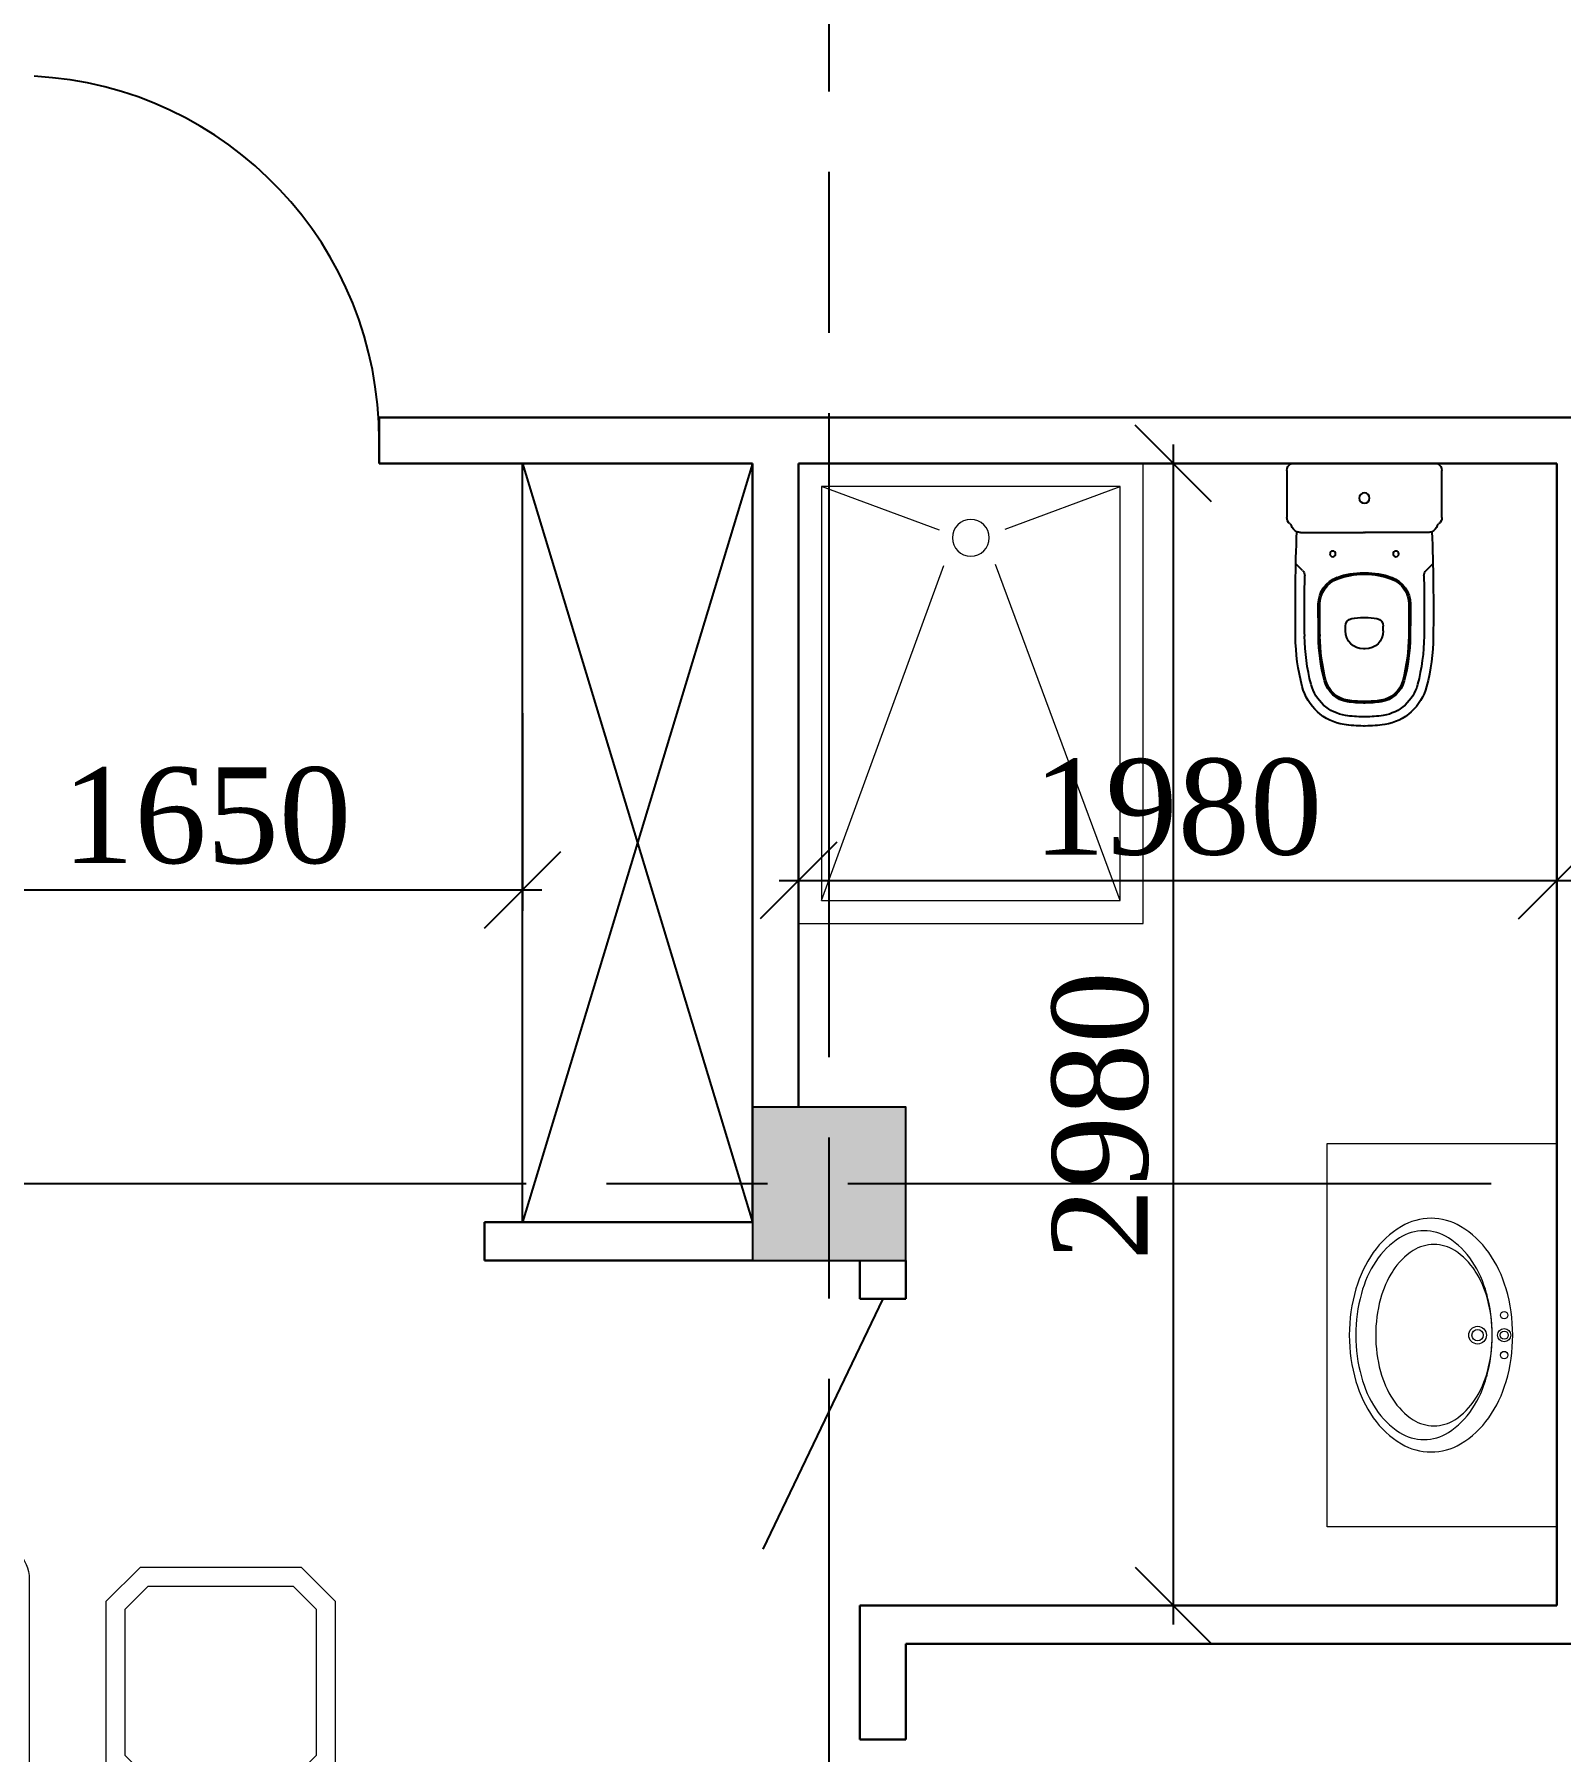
# Model space of a CAD drawing. Header units: inches. Extents: x 2870606 to 3671143, y -733551 to -473558.
# Drawn here: x 3417771 to 3421755, y -513905 to -509423 of the extents above; entities that cross this region are included whole.
import ezdxf

# ---------------------------------------------------------------- set-up
doc = ezdxf.new("R2010")
doc.units = ezdxf.units.IN
doc.header["$MEASUREMENT"] = 0
doc.linetypes.add('ACAD_ISO08W100', pattern=[36, 24, -3, 6, -3])
doc.layers.add('_0', color=7, linetype='Continuous', lineweight=25)
doc.layers.add('SANFURN', color=140, linetype='Continuous')
doc.layers.add('МЕБЕЛИРОВКА', color=7, linetype='Continuous')
doc.styles.add('J~stule', font='dutch.ttf')
doc.dimstyles.new('J~style', dxfattribs={"dimscale": 100, "dimtxt": 2.5, "dimasz": 2, "dimexe": 0.55, "dimexo": 0.725, "dimtad": 1, "dimdec": 0, "dimdsep": 46, "dimtxsty": 'J~stule', "dimblk": 'OBLIQUE', "dimcen": 2, "dimdle": 0.5, "dimadec": 0, "dimazin": 0, "dimtfac": 1, "dimtdec": 0, "dimtmove": 0, "dimatfit": 3, "dimfxl": 1, "dimarcsym": 0})

# ---------------------------------------------------------------- blocks, each defined once
blk = doc.blocks.new('uouyotyolt')
at = {"layer": 'SANFURN', "lineweight": 15}
for p, q in [((2860162.5, 280610.8), (2860049, 280918.8)), ((2861129, 280918.8), (2860255.1, 280599.2)), ((2861129, 280138.8), (2860252.6, 280464.1)), ((2860160.6, 280439.1), (2860049, 280138.8))]:
    blk.add_line(p, q, dxfattribs=at)
for points in [[(2859989, 280078.8), (2859989, 280978.8), (2861189, 280978.8), (2861189, 280078.8)], [(2860049, 280138.8), (2860049, 280918.8), (2861129, 280918.8), (2861129, 280138.8)]]:
    blk.add_lwpolyline(points, close=True, dxfattribs=at)
blk.add_circle((2860182.8, 280528.8), 48, dxfattribs=at)
blk = doc.blocks.new('cu')
at = {"layer": '_0'}
for p, q in [((0, 0), (0, 186.3)), ((18.2, 200), (141, 200)), ((180, 164), (180, 0)), ((279, 158.9), (261.5, 176.4)), ((437, 47), (424.3, 47)), ((0, -2.5), (0, 0)), ((180, -2.5), (180, 0)), ((0, -5), (0, -2.5)), ((0, -191.3), (0, -5)), ((180, -2.5), (180, -5)), ((180, -169), (180, -5)), ((437, -52), (424.3, -52)), ((279, -163.9), (261.5, -181.4)), ((141, -205), (18.2, -205))]:
    blk.add_line(p, q, dxfattribs=at)
for centre, radius in [((236, 80), 7.5), ((90.2, -2.5), 13.5), ((90.2, -2.5), 13.5), ((236, -85), 7.5)]:
    blk.add_circle(centre, radius, dxfattribs=at)
for centre, radius, start, end in [((8, 186.3), 8, 155.2115, 180), ((18.2, 180), 20, 90, 150.9831), ((141, 181), 19, 34.9372, 90), ((164.8, 197.6), 10, 214.9372, 253.7848), ((155, 164), 25, 23.3776, 73.7848), ((383, -5322.3), 5500, 89.2905, 92.1362), ((155, 164), 25, 360, 23.3776), ((293.1, 173), 20, 225, 270.9364), ((383, -5322.3), 5476, 89.2905, 90.9364), ((444.2, -372.6), 526, 75.4605, 89.2905), ((444.2, -372.6), 550, 75.4605, 89.2905), ((548.7, 30), 110, 8.8162, 75.4605), ((548.7, 30), 134, 8.8162, 75.4605), ((367.5, 42.7), 75, 90.1648, 160.016), ((367.5, 42.7), 71, 90.1648, 160.016), ((383, -5322.3), 5440, 89.2905, 90.1648), ((383, -5322.3), 5436, 89.2905, 90.1648), ((444.2, -372.6), 490, 75.4605, 89.2905), ((444.2, -372.6), 486, 75.4605, 89.2905), ((548.7, 30), 70, 8.8162, 75.4605), ((548.7, 30), 74, 8.8162, 75.4605), ((485, 0), 200, 160.016, 180), ((485, 0), 196, 160.016, 180), ((424.3, 27), 20, 90, 170.2849), ((437, 0), 47, 0, 90), ((355, 0), 306, 0, 8.8162), ((355, 0), 330, 0, 8.8162), ((485, 0), 200, 180, 180.7162), ((485, 0), 196, 180, 180.7308), ((582, 0), 180, 170.2849, 180), ((437, 0), 47, 356.9509, 0), ((355, 0), 266, 0, 8.8162), ((355, 0), 266, 359.4615, 0), ((355, 0), 270, 0, 8.8162), ((355, 0), 270, 359.4695, 0), ((355, 0), 306, 359.5319, 0), ((485, -5), 200, 179.2838, 180), ((485, -5), 200, 180, 199.984), ((485, -5), 196, 179.2692, 180), ((485, -5), 196, 180, 199.984), ((582, 0), 180, 180, 180.7958), ((582, -5), 180, 179.2042, 180), ((582, -5), 180, 180, 189.7151), ((424.3, -32), 20, 189.7151, 270), ((437, -5), 47, 270, 0), ((437, -5), 47, 0, 3.0491), ((355, -5), 266, 351.1838, 0), ((355, -5), 266, 0, 0.5385), ((355, -5), 270, 351.1838, 0), ((355, -5), 270, 0, 0.5305), ((355, -5), 306, 351.1838, 0), ((355, -5), 306, 0, 0.4681), ((355, -5), 330, 351.1838, 0), ((355, 0), 330, 359.5659, 0), ((355, -5), 330, 0, 0.4341), ((367.5, -47.7), 75, 199.984, 269.8352), ((367.5, -47.7), 71, 199.984, 269.8352), ((548.7, -35), 70, 284.5395, 351.1838), ((548.7, -35), 74, 284.5395, 351.1838), ((548.7, -35), 110, 284.5395, 351.1838), ((548.7, -35), 134, 284.5395, 351.1838), ((383, 5317.3), 5436, 269.8352, 270.7095), ((383, 5317.3), 5440, 269.8352, 270.7095), ((444.2, 367.6), 486, 270.7095, 284.5395), ((444.2, 367.6), 490, 270.7095, 284.5395), ((155, -169), 25, 286.2152, 336.6224), ((155, -169), 25, 336.6224, 0), ((383, 5317.3), 5500, 267.8638, 270.7095), ((293.1, -178), 20, 89.0636, 135), ((383, 5317.3), 5476, 269.0636, 270.7095), ((444.2, 367.6), 526, 270.7095, 284.5395), ((444.2, 367.6), 550, 270.7095, 284.5395), ((8, -191.3), 8, 180, 204.7885), ((18.2, -185), 20, 209.0169, 270), ((141, -186), 19, 270, 325.0628), ((164.8, -202.6), 10, 106.2152, 145.0628)]:
    blk.add_arc(centre, radius, start, end, dxfattribs=at)
blk = doc.blocks.new('ITYIR6')
at = {"lineweight": 13, "elevation": -58.9}
blk.add_lwpolyline([(2899772.1, 225462.1), (2899772.1, 224862.1), (2898772.1, 224862.1), (2898772.1, 225462.1)], dxfattribs=at)
at = {"lineweight": 13}
for centre, radius in [((2899272.1, 225324.7, -58.9), 17.3), ((2899219.9, 225324.7, -58.9), 9.72), ((2899272.1, 225324.7, -58.9), 10.5), ((2899324.1, 225324.7, -58.9), 9.72), ((2899272.1, 225255.3, -58.9), 23.1), ((2899272.1, 225255.3, -58.9), 14.7)]:
    blk.add_circle(centre, radius, dxfattribs=at)
for centre, radius, start, end in [((2899272.1, 224912.8, -58.9), 434.2, 90, 106.1623), ((2899272.1, 224912.8, -58.9), 434.2, 73.8377, 90), ((2899240.6, 225021.4, -58.9), 321.1, 106.1623, 124.9793), ((2899272.1, 224878, -58.9), 415.4, 90, 105.1466), ((2899272.1, 224926.1, -58.9), 367.3, 90, 104.9001), ((2899272.1, 224926.1, -58.9), 367.3, 75.0999, 90), ((2899272.1, 224878, -58.9), 415.4, 74.8534, 90), ((2899303.6, 225021.4, -58.9), 321.1, 55.0207, 73.8377), ((2899192.5, 225090.2, -58.9), 237.1, 124.9793, 149.3739), ((2899200.8, 225099.1, -58.9), 177.9, 122.7157, 147.1854), ((2899240.4, 224994.9, -58.9), 294.2, 105.1466, 123.1651), ((2899243.9, 225032.2, -58.9), 257.5, 104.9001, 122.7157), ((2899300.3, 225032.2, -58.9), 257.5, 57.2843, 75.0999), ((2899303.7, 224994.9, -58.9), 294.2, 56.8349, 74.8534), ((2899343.3, 225099.1, -58.9), 177.9, 32.8146, 57.2843), ((2899351.7, 225090.2, -58.9), 237.1, 30.6261, 55.0207), ((2899119, 225133.7, -58.9), 151.8, 149.3739, 180), ((2899192.1, 225068.8, -58.9), 205.9, 123.1651, 147.6324), ((2899352, 225068.8, -58.9), 205.9, 32.3676, 56.8349), ((2899425.1, 225133.7, -58.9), 151.8, 0, 30.6261), ((2899118.7, 225115.4, -58.9), 119, 147.6324, 180), ((2899135.5, 225141.3, -58.9), 100.1, 147.1854, 180), ((2899408.7, 225141.3, -58.9), 100.1, 0, 32.8146), ((2899425.4, 225115.4, -58.9), 119, 0, 32.3676), ((2899119, 225133.7, -58.9), 151.8, 180, 210.6261), ((2899118.7, 225115.4, -58.9), 119, 180, 212.3676), ((2899135.5, 225141.3, -58.9), 100.1, 180, 212.8146), ((2899408.7, 225141.3, -58.9), 100.1, 327.1854, 0), ((2899425.4, 225115.4, -58.9), 119, 327.6324, 0), ((2899425.1, 225133.7, -58.9), 151.8, 329.3739, 0), ((2899200.8, 225183.4, -58.9), 177.9, 212.8146, 237.2843), ((2899343.3, 225183.4, -58.9), 177.9, 302.7157, 327.1854), ((2899192.5, 225177.2, -58.9), 237.1, 210.6261, 235.0207), ((2899192.1, 225161.9, -58.9), 205.9, 212.3676, 236.8349), ((2899243.9, 225250.4, -58.9), 257.5, 237.2843, 255.0999), ((2899300.3, 225250.4, -58.9), 257.5, 284.9001, 302.7157), ((2899352, 225161.9, -58.9), 205.9, 303.1651, 327.6324), ((2899351.7, 225177.2, -58.9), 237.1, 304.9793, 329.3739), ((2899240.6, 225246, -58.9), 321.1, 235.0207, 253.8377), ((2899240.4, 225235.8, -58.9), 294.2, 236.8349, 254.8534), ((2899272.1, 225356.5, -58.9), 367.3, 255.0999, 270), ((2899272.1, 225356.5, -58.9), 367.3, 270, 284.9001), ((2899303.7, 225235.8, -58.9), 294.2, 285.1466, 303.1651), ((2899303.6, 225246, -58.9), 321.1, 286.1623, 304.9793), ((2899272.1, 225354.6, -58.9), 434.2, 253.8377, 270), ((2899272.1, 225352.7, -58.9), 415.4, 254.8534, 270), ((2899272.1, 225352.7, -58.9), 415.4, 270, 285.1466), ((2899272.1, 225354.6, -58.9), 434.2, 270, 286.1623)]:
    blk.add_arc(centre, radius, start, end, dxfattribs=at)
blk = doc.blocks.new('ydyyd')
at = {"layer": 'МЕБЕЛИРОВКА', "lineweight": 13}
for p, q in [((731232.4, 155065), (730612.4, 155065)), ((730582.4, 154995), (730582.4, 155035)), ((731202.4, 154965), (730612.4, 154965)), ((731232.4, 153965), (731232.4, 154935)), ((731332.4, 153965), (731332.4, 154965)), ((730632.4, 154345), (730632.4, 154885)), ((731182.4, 154915), (730662.4, 154915)), ((731182.4, 154315), (731182.4, 154915)), ((729032.4, 154266.6), (729161.7, 154395.9)), ((729161.7, 154395.9), (730003.1, 154395.9)), ((730003.1, 154395.9), (730132.4, 154266.6)), ((729082.4, 154245.9), (729182.4, 154345.9)), ((729182.4, 154345.9), (729982.4, 154345.9)), ((729982.4, 154345.9), (730082.4, 154245.9)), ((731182.4, 154315), (730662.4, 154315)), ((729032.4, 153425.2), (729032.4, 154266.6)), ((730132.4, 154266.6), (730132.4, 153425.2)), ((731182.4, 154265), (730662.4, 154265)), ((731182.4, 153965), (731182.4, 154265)), ((729082.4, 153445.9), (729082.4, 154245.9)), ((730082.4, 154245.9), (730082.4, 153445.9)), ((730632.4, 153965), (730632.4, 154235)), ((730632.4, 153965), (730632.4, 153695)), ((731182.4, 153965), (731182.4, 153665)), ((731232.4, 153965), (731232.4, 152995)), ((731332.4, 153965), (731332.4, 152965)), ((731182.4, 153665), (730662.4, 153665)), ((731182.4, 153615), (730662.4, 153615)), ((731182.4, 153615), (731182.4, 153015)), ((730632.4, 153585), (730632.4, 153045)), ((729161.7, 153295.9), (729032.4, 153425.2)), ((729182.4, 153345.9), (729082.4, 153445.9)), ((729982.4, 153345.9), (730082.4, 153445.9)), ((730003.1, 153295.9), (730132.4, 153425.2)), ((729982.4, 153345.9), (729182.4, 153345.9)), ((730003.1, 153295.9), (729161.7, 153295.9)), ((731182.4, 153015), (730662.4, 153015)), ((731202.4, 152965), (730612.4, 152965)), ((730582.4, 152935), (730582.4, 152895)), ((731232.4, 152865), (730612.4, 152865)), ((728848.9, 152745.9), (728808.9, 152745.9)), ((730258.9, 152745.9), (730298.9, 152745.9)), ((728778.9, 152095.9), (728778.9, 152715.9)), ((728878.9, 152125.9), (728878.9, 152715.9)), ((729498.9, 152695.9), (728958.9, 152695.9)), ((729608.9, 152695.9), (730148.9, 152695.9)), ((730228.9, 152125.9), (730228.9, 152715.9)), ((730328.9, 152095.9), (730328.9, 152715.9)), ((728928.9, 152145.9), (728928.9, 152665.9)), ((729528.9, 152145.9), (729528.9, 152665.9)), ((729578.9, 152145.9), (729578.9, 152665.9)), ((730178.9, 152145.9), (730178.9, 152665.9)), ((730618.2, 152665), (730528.9, 152575.7)), ((730618.2, 152665), (731039.6, 152665)), ((731039.6, 152665), (731128.9, 152575.7)), ((730638.9, 152615), (730578.9, 152555)), ((730638.9, 152615), (731018.9, 152615)), ((731018.9, 152615), (731078.9, 152555)), ((730528.9, 152154.3), (730528.9, 152575.7)), ((730578.9, 152175), (730578.9, 152555)), ((731078.9, 152555), (731078.9, 152175)), ((731128.9, 152575.7), (731128.9, 152154.3)), ((730528.9, 152154.3), (730618.2, 152065)), ((730578.9, 152175), (730638.9, 152115)), ((731018.9, 152115), (731078.9, 152175)), ((731039.6, 152065), (731128.9, 152154.3)), ((729528.9, 152145.9), (728928.9, 152145.9)), ((729578.9, 152145.9), (730178.9, 152145.9)), ((731018.9, 152115), (730638.9, 152115)), ((729553.9, 152095.9), (728908.9, 152095.9)), ((729553.9, 152095.9), (730198.9, 152095.9)), ((731039.6, 152065), (730618.2, 152065)), ((729553.9, 151995.9), (728878.9, 151995.9)), ((729553.9, 151995.9), (730228.9, 151995.9))]:
    blk.add_line(p, q, dxfattribs=at)
for centre, radius, start, end in [((730612.4, 155035), 30, 90, 180), ((731232.4, 154965), 100, 0, 90), ((730612.4, 154995), 30, 180, 270), ((731202.4, 154935), 30, 0, 90), ((730662.4, 154885), 30, 90, 180), ((730662.4, 154345), 30, 180, 270), ((730662.4, 154235), 30, 90, 180), ((730662.4, 153695), 30, 180, 270), ((730662.4, 153585), 30, 90, 180), ((730662.4, 153045), 30, 180, 270), ((730612.4, 152935), 30, 90, 180), ((731202.4, 152995), 30, 270, 0), ((731232.4, 152965), 100, 270, 0), ((730612.4, 152895), 30, 180, 270), ((728808.9, 152715.9), 30, 90, 180), ((728848.9, 152715.9), 30, 0, 90), ((730258.9, 152715.9), 30, 90, 180), ((730298.9, 152715.9), 30, 0, 90), ((728958.9, 152665.9), 30, 90, 180), ((729498.9, 152665.9), 30, 0, 90), ((729608.9, 152665.9), 30, 90, 180), ((730148.9, 152665.9), 30, 0, 90), ((728908.9, 152125.9), 30, 180, 270), ((730198.9, 152125.9), 30, 270, 0), ((728878.9, 152095.9), 100, 180, 270), ((730228.9, 152095.9), 100, 270, 0)]:
    blk.add_arc(centre, radius, start, end, dxfattribs=at)
blk = doc.blocks.new('_Oblique')
at = {"color": 0, "linetype": 'ByBlock', "lineweight": -2}
blk.add_line((-0.5, -0.5), (0.5, 0.5), dxfattribs=at)
blk = doc.blocks.new('*D683')
at = {"color": 0, "lineweight": -2, "transparency": 16777216}
for p, q in [((3419765.4, -511385.6), (3419765.4, -511686.6)), ((3421745.4, -511385.6), (3421745.4, -511686.6)), ((3419715.4, -511631.6), (3421795.4, -511631.6))]:
    blk.add_line(p, q, dxfattribs=at)
at = {"layer": 'Defpoints', "color": 0, "lineweight": 35, "transparency": 16777216}
for p in [(3419765.4, -511313.1), (3421745.4, -511313.1), (3421745.4, -511631.6)]:
    blk.add_point(p, dxfattribs=at)
at = {"color": 0, "lineweight": -2, "transparency": 16777216, "xscale": 200, "yscale": 200, "zscale": 200, "rotation": 180}
blk.add_blockref('_Oblique', (3419765.4, -511631.6), dxfattribs=at)
at = {"color": 0, "lineweight": -2, "transparency": 16777216, "xscale": 200, "yscale": 200, "zscale": 200}
blk.add_blockref('_Oblique', (3421745.4, -511631.6), dxfattribs=at)
at = {"color": 0, "transparency": 16777216, "insert": (3420755.4, -511440.6), "char_height": 250, "attachment_point": 5, "style": 'J~stule'}
blk.add_mtext('1980', dxfattribs=at)
blk = doc.blocks.new('*D687')
at = {"color": 0, "lineweight": -2, "transparency": 16777216}
for p, q in [((3420744.2, -513573.1), (3420744.2, -510493.1)), ((3420287.9, -510543.1), (3420799.2, -510543.1)), ((3420293.6, -513523.1), (3420799.2, -513523.1))]:
    blk.add_line(p, q, dxfattribs=at)
at = {"layer": 'Defpoints', "color": 0, "lineweight": 35, "transparency": 16777216}
for p in [(3420215.4, -510543.1), (3420744.2, -510543.1), (3420221.1, -513523.1)]:
    blk.add_point(p, dxfattribs=at)
at = {"color": 0, "lineweight": -2, "transparency": 16777216, "xscale": 200, "yscale": 200, "zscale": 200}
for p, rotation in [((3420744.2, -510543.1), 90), ((3420744.2, -513523.1), 270)]:
    blk.add_blockref('_Oblique', p, dxfattribs=dict(at, rotation=rotation))
at = {"color": 0, "transparency": 16777216, "insert": (3420554, -512245.7), "char_height": 250, "attachment_point": 5, "rotation": 90, "style": 'J~stule'}
blk.add_mtext('2980', dxfattribs=at)
blk = doc.blocks.new('*D699')
at = {"color": 0, "lineweight": -2, "transparency": 16777216}
for p, q in [((3417395.4, -511191), (3417395.4, -511710.6)), ((3419045.4, -511195), (3419045.4, -511710.6)), ((3417345.4, -511655.6), (3419095.4, -511655.6))]:
    blk.add_line(p, q, dxfattribs=at)
at = {"layer": 'Defpoints', "color": 0, "lineweight": 35, "transparency": 16777216}
for p in [(3417395.4, -511118.5, 94.1), (3419045.4, -511122.5, -41.6), (3419045.4, -511655.6)]:
    blk.add_point(p, dxfattribs=at)
at = {"color": 0, "lineweight": -2, "transparency": 16777216, "xscale": 200, "yscale": 200, "zscale": 200, "rotation": 180}
blk.add_blockref('_Oblique', (3417395.4, -511655.6), dxfattribs=at)
at = {"color": 0, "lineweight": -2, "transparency": 16777216, "xscale": 200, "yscale": 200, "zscale": 200}
blk.add_blockref('_Oblique', (3419045.4, -511655.6), dxfattribs=at)
at = {"color": 0, "transparency": 16777216, "insert": (3418220.4, -511462.9), "char_height": 250, "attachment_point": 5, "style": 'J~stule'}
blk.add_mtext('1650', dxfattribs=at)

msp = doc.modelspace()

# ---------------------------------------------------------------- hatches: boundary and pattern name
h = msp.add_hatch(color=256)
h.dxf.hatch_style = 1
h.paths.add_polyline_path([(3420045.37, -512623.13), (3420045.37, -512223.13), (3419645.37, -512223.13), (3419645.37, -512623.13)])

# ---------------------------------------------------------------- linework, layer by layer
at = {"color": 252, "linetype": 'ACAD_ISO08W100', "ltscale": 70}
for p, q in [((3419845.37, -524692.02), (3419845.37, -496403.85)), ((3441734.29, -512423.13), (3375840.6, -512423.13))]:
    msp.add_line(p, q, dxfattribs=at)
at = {"lineweight": 30}
for p, q in [((3418670.55, -510423.13), (3427843.41, -510423.13)), ((3418670.55, -510423.13, 17.61), (3418670.55, -510543.13, 17.61)), ((3418670.55, -510543.13), (3419645.37, -510543.13)), ((3419645.37, -512523.13), (3419645.37, -510543.13)), ((3419765.37, -510543.13), (3421745.37, -510543.13)), ((3419765.37, -512223.13), (3419765.37, -510543.13)), ((3421745.37, -513523.09), (3421745.37, -510543.13)), ((3419645.37, -512523.13), (3418945.73, -512523.13)), ((3418945.73, -512523.13), (3418945.73, -512623.13)), ((3419645.37, -512623.13), (3418945.73, -512623.13)), ((3419925.37, -512723.13), (3419925.37, -512623.13)), ((3420045.37, -512723.13), (3420045.37, -512623.13)), ((3420045.37, -512723.13), (3419925.37, -512723.13)), ((3419925.37, -513873.09), (3419925.37, -513523.09)), ((3419925.37, -513523.09), (3421745.37, -513523.09)), ((3420045.37, -513873.09), (3420045.37, -513623.09)), ((3420045.37, -513623.09), (3421985.37, -513623.09)), ((3419925.37, -513873.09), (3420045.37, -513873.09))]:
    msp.add_line(p, q, dxfattribs=at)
for q in [(3419045.37, -510543.13, -58.88), (3419645.37, -512523.13)]:
    msp.add_line((3419045.37, -512523.13), q)
at = {"color": 0}
msp.add_line((3419985.37, -512723.13), (3419672.37, -513376.73), dxfattribs=at)
msp.add_lwpolyline([(3419045.37, -510543.13), (3419645.37, -512523.13)])
at = {"elevation": -58.88}
msp.add_lwpolyline([(3419645.37, -510543.13), (3419045.37, -512523.13)], dxfattribs=at)
msp.add_lwpolyline([(3419645.37, -512223.13), (3419645.37, -512623.13), (3420045.37, -512623.13), (3420045.37, -512223.13)], close=True)
msp.add_arc((3417722.16, -510479.79, -41.26), 948.4, 359.79803, 87.07504)

# ---------------------------------------------------------------- block references
at = {"color": 1, "xscale": -1, "rotation": 90}
msp.add_blockref('uouyotyolt', (3700744.2, 2349445.86), dxfattribs=at)
at = {"xscale": -1}
for name, p, rotation in [('cu', (3421240.37, -510543.13), 90.00000136070172), ('ydyyd', (2687428.33, -361359.03, 94.6), 180)]:
    msp.add_blockref(name, p, dxfattribs=dict(at, rotation=rotation))
at = {"color": 1, "rotation": 270}
msp.add_blockref('ITYIR6', (3196283.24, 2386454.26, 58.88), dxfattribs=at)

# ---------------------------------------------------------------- dimensions: what is measured, and where the dimension line sits
dim = msp.add_linear_dim(base=(3420744.23, -510543.13), p1=(3420221.14, -513523.09), p2=(3420215.37, -510543.13), angle=90, dimstyle='J~style', override={"dimdec": 1, "dimtdec": 1})
dim.commit()
dim.dimension.update_dxf_attribs({"geometry": '*D687', "text_midpoint": (3420744.23, -512245.65), "dimtype": 160})
for base, p1, p2, picture, middle in [((3419045.37, -511655.64), (3417395.37, -511118.47, 94.1), (3419045.37, -511122.51, -41.65), '*D699', (3418220.37, -511462.94)), ((3421745.37, -511631.64), (3419765.37, -511313.11), (3421745.37, -511313.11), '*D683', (3420755.37, -511440.59))]:
    dim = msp.add_linear_dim(base=base, p1=p1, p2=p2, dimstyle='J~style', override={"dimdec": 1, "dimtdec": 1})
    dim.commit()
    dim.dimension.update_dxf_attribs({"geometry": picture, "text_midpoint": middle})

doc.saveas('drawing.dxf')
